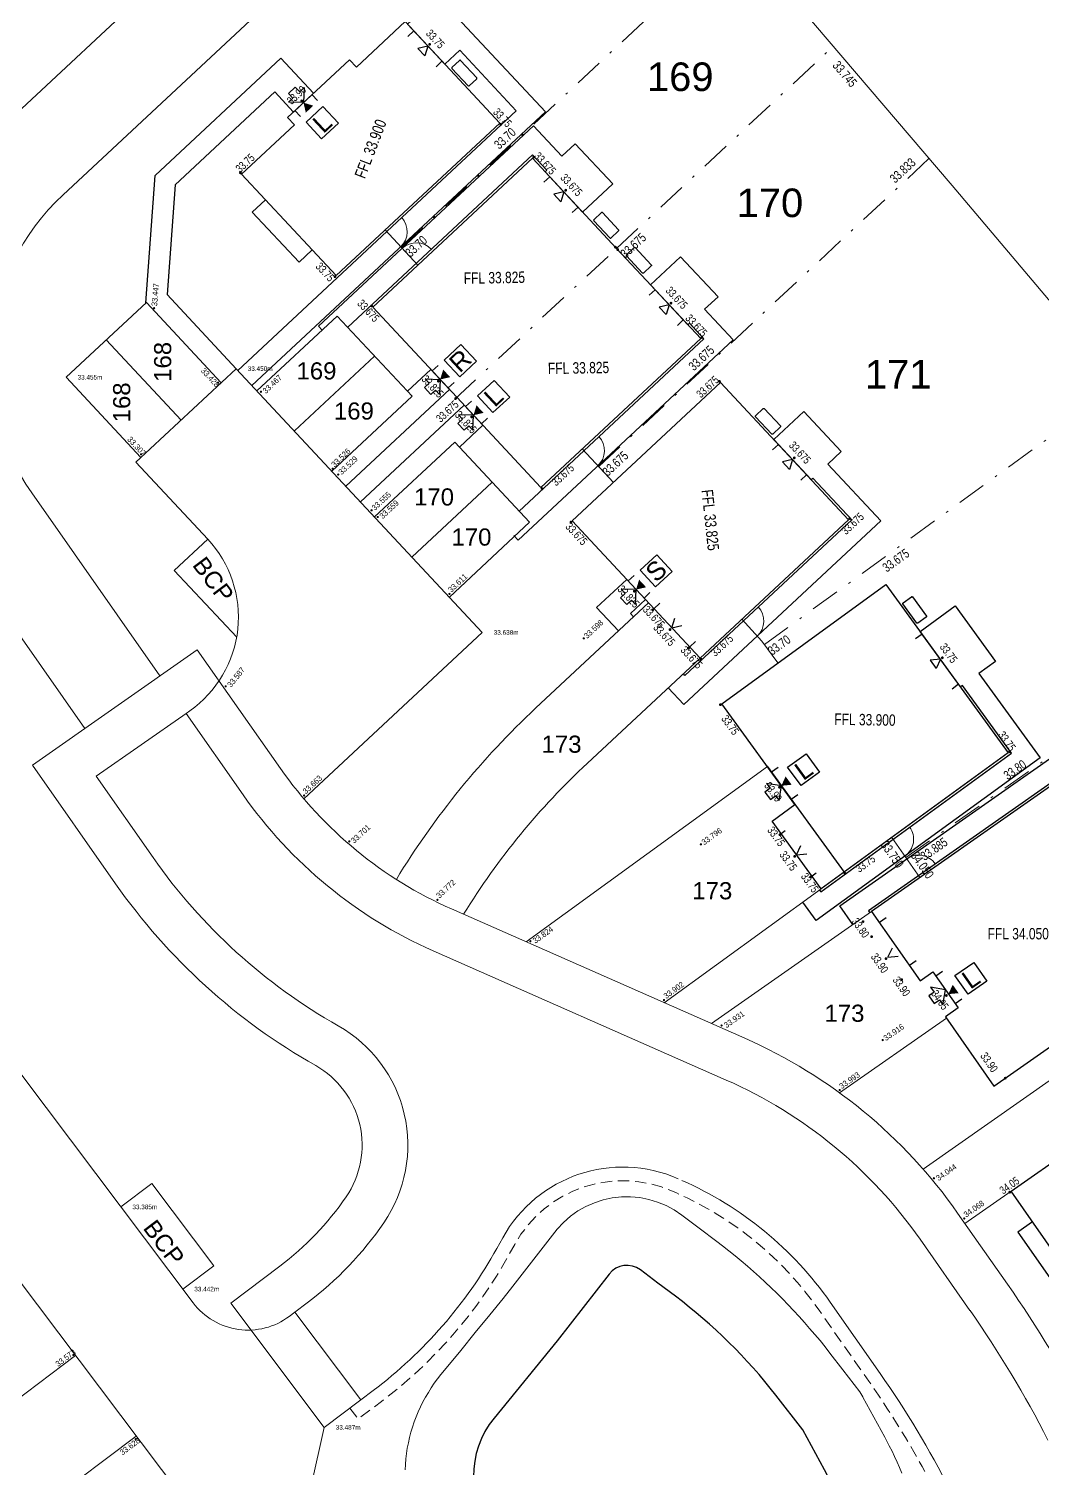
# Model space of a CAD drawing. Header units: metres. Extents: x 337936 to 338610, y 373199 to 374026.
# Drawn here: x 338285.5 to 338329.8, y 373551.7 to 373614.6 of the extents above; entities that cross this region are included whole.
import ezdxf

# ---------------------------------------------------------------- set-up
doc = ezdxf.new("R2010")
doc.units = ezdxf.units.M
doc.linetypes.add('DASHDOT', pattern=[25.4, 12.7, -6.35, 0, -6.35])
doc.linetypes.add('DASHED', pattern=[0.75, 0.5, -0.25])
for name, color, linetype in [('A-WH_HT-Access-Main', 252, 'Continuous'), ('A-WH_HT-Services-ASHP', 252, 'Continuous'), ('A-WH_HT-Wall-Party Wall Line', 252, 'Continuous'), ('A-WH_HT-Wall-Structure', 252, 'Continuous'), ('C-Zz4050-T-SpotLevels', 7, 'Continuous'), ('DGL-Paths', 252, 'Continuous'), ('EARTHWORKS', 252, 'Continuous'), ('EXTERNAL_WORKS_BACK_OF_FOOTWAY_LEVELS', 7, 'Continuous'), ('HOUSE_EXTERNAL_LEVELS', 7, 'Continuous'), ('HOUSE_SLAB_LEVEL', 7, 'Continuous'), ('PLOT_BOUNDARY_ANNOTATION', 7, 'Continuous')]:
    doc.layers.add(name, color=color, linetype=linetype)
doc.layers.add('A-WH_HT-Wall-Door Openings', color=252, linetype='Continuous', plot=False)
for name, color, linetype, lineweight in [('Basin Adoption Boundary', 252, 'Continuous', 0), ('DGL_BT Gates', 252, 'Continuous', 9), ('DGL_BT Rear Fencing', 252, 'DASHDOT', 9), ('DGL_BT-Replacement Fence', 252, 'FENCELINE2', 9), ('DGL_BT-Screen Fence', 252, 'FENCELINE2', 9), ('DGL_DRIVE', 252, 'Continuous', 9), ('DGL_Footpath', 252, 'Continuous', 9), ('DGL_Plot Parking', 252, 'Continuous', 9), ('DGL_PlotNo', 252, 'Continuous', 9), ('DGL_ROAD_KERBLINE', 252, 'Continuous', 9), ('DGL_VERGE', 252, 'DASHED', 9)]:
    doc.layers.add(name, color=color, linetype=linetype, lineweight=lineweight)
doc.layers.add('HOUSE_DOORS', color=3, linetype='Continuous', true_color=0x00ff00)
doc.styles.add('AnnotativeArial', font='arial.ttf', dxfattribs={"height": 2})
doc.styles.add('ESTROAD', font='arial.ttf', dxfattribs={"width": 0.75})
doc.styles.get("Standard").update_dxf_attribs({"font": 'arial.ttf'})
doc.styles.add('TTE', font='arial.ttf')
doc.linetypes.add('FENCELINE2', pattern='A,6.35,-2.54,[132,ltypeshp.shx,S=2.54,R=0,X=-2.54,Y=0],-2.54,25.4', length=36.83)

msp = doc.modelspace()

# ---------------------------------------------------------------- hatches: boundary and pattern name
at = {"layer": 'EXTERNAL_WORKS_BACK_OF_FOOTWAY_LEVELS'}
h = msp.add_hatch(color=256, dxfattribs=at)
edge = h.paths.add_edge_path(flags=17)
edge.add_ellipse((338290.997, 373602.427), major_axis=(0.0354, 0.0354), ratio=1, start_angle=45, end_angle=225, ccw=False)
edge.add_ellipse((338290.997, 373602.427), major_axis=(0.0354, 0.0354), ratio=1, start_angle=225, end_angle=405, ccw=False)
h = msp.add_hatch(color=256, dxfattribs=at)
edge = h.paths.add_edge_path(flags=17)
edge.add_ellipse((338293.794, 373599.172), major_axis=(0.0354, 0.0354), ratio=1, start_angle=45, end_angle=225, ccw=False)
edge.add_ellipse((338293.794, 373599.172), major_axis=(0.0354, 0.0354), ratio=1, start_angle=225, end_angle=405, ccw=False)
h = msp.add_hatch(color=256, dxfattribs=at)
edge = h.paths.add_edge_path(flags=17)
edge.add_ellipse((338295.672, 373598.771), major_axis=(0.0354, 0.0354), ratio=1, start_angle=45, end_angle=225, ccw=False)
edge.add_ellipse((338295.672, 373598.771), major_axis=(0.0354, 0.0354), ratio=1, start_angle=225, end_angle=405, ccw=False)
h = msp.add_hatch(color=256, dxfattribs=at)
edge = h.paths.add_edge_path(flags=17)
edge.add_ellipse((338290.43, 373596.035), major_axis=(0.0354, 0.0354), ratio=1, start_angle=45, end_angle=225, ccw=False)
edge.add_ellipse((338290.43, 373596.035), major_axis=(0.0354, 0.0354), ratio=1, start_angle=225, end_angle=405, ccw=False)
h = msp.add_hatch(color=256, dxfattribs=at)
edge = h.paths.add_edge_path(flags=17)
edge.add_ellipse((338298.809, 373595.407), major_axis=(0.0354, 0.0354), ratio=1, start_angle=45, end_angle=225, ccw=False)
edge.add_ellipse((338298.809, 373595.407), major_axis=(0.0354, 0.0354), ratio=1, start_angle=225, end_angle=405, ccw=False)
h = msp.add_hatch(color=256, dxfattribs=at)
edge = h.paths.add_edge_path(flags=17)
edge.add_ellipse((338299.049, 373595.149), major_axis=(0.0354, 0.0354), ratio=1, start_angle=45, end_angle=225, ccw=False)
edge.add_ellipse((338299.049, 373595.149), major_axis=(0.0354, 0.0354), ratio=1, start_angle=225, end_angle=405, ccw=False)
h = msp.add_hatch(color=256, dxfattribs=at)
edge = h.paths.add_edge_path(flags=17)
edge.add_ellipse((338300.507, 373593.586), major_axis=(0.0354, 0.0354), ratio=1, start_angle=45, end_angle=225, ccw=False)
edge.add_ellipse((338300.507, 373593.586), major_axis=(0.0354, 0.0354), ratio=1, start_angle=225, end_angle=405, ccw=False)
h = msp.add_hatch(color=256, dxfattribs=at)
edge = h.paths.add_edge_path(flags=17)
edge.add_ellipse((338300.78, 373593.294), major_axis=(0.0354, 0.0354), ratio=1, start_angle=45, end_angle=225, ccw=False)
edge.add_ellipse((338300.78, 373593.294), major_axis=(0.0354, 0.0354), ratio=1, start_angle=225, end_angle=405, ccw=False)
h = msp.add_hatch(color=256, dxfattribs=at)
edge = h.paths.add_edge_path(flags=17)
edge.add_ellipse((338303.917, 373589.929), major_axis=(0.0354, 0.0354), ratio=1, start_angle=45, end_angle=225, ccw=False)
edge.add_ellipse((338303.917, 373589.929), major_axis=(0.0354, 0.0354), ratio=1, start_angle=225, end_angle=405, ccw=False)
h = msp.add_hatch(color=256, dxfattribs=at)
edge = h.paths.add_edge_path(flags=17)
edge.add_ellipse((338309.79, 373587.984), major_axis=(0.0354, 0.0354), ratio=1, start_angle=45, end_angle=225, ccw=False)
edge.add_ellipse((338309.79, 373587.984), major_axis=(0.0354, 0.0354), ratio=1, start_angle=225, end_angle=405, ccw=False)
h = msp.add_hatch(color=256, dxfattribs=at)
edge = h.paths.add_edge_path(flags=17)
edge.add_ellipse((338294.131, 373585.888), major_axis=(0.0354, 0.0354), ratio=1, start_angle=45, end_angle=225, ccw=False)
edge.add_ellipse((338294.131, 373585.888), major_axis=(0.0354, 0.0354), ratio=1, start_angle=225, end_angle=405, ccw=False)
h = msp.add_hatch(color=256, dxfattribs=at)
edge = h.paths.add_edge_path(flags=17)
edge.add_ellipse((338297.558, 373581.112), major_axis=(0.0354, 0.0354), ratio=1, start_angle=45, end_angle=225, ccw=False)
edge.add_ellipse((338297.558, 373581.112), major_axis=(0.0354, 0.0354), ratio=1, start_angle=225, end_angle=405, ccw=False)
h = msp.add_hatch(color=256, dxfattribs=at)
edge = h.paths.add_edge_path(flags=17)
edge.add_ellipse((338299.533, 373579.104), major_axis=(0.0354, 0.0354), ratio=1, start_angle=45, end_angle=225, ccw=False)
edge.add_ellipse((338299.533, 373579.104), major_axis=(0.0354, 0.0354), ratio=1, start_angle=225, end_angle=405, ccw=False)
h = msp.add_hatch(color=256, dxfattribs=at)
edge = h.paths.add_edge_path(flags=17)
edge.add_ellipse((338314.912, 373578.975), major_axis=(0.0354, 0.0354), ratio=1, start_angle=45, end_angle=225, ccw=False)
edge.add_ellipse((338314.912, 373578.975), major_axis=(0.0354, 0.0354), ratio=1, start_angle=225, end_angle=405, ccw=False)
h = msp.add_hatch(color=256, dxfattribs=at)
edge = h.paths.add_edge_path(flags=17)
edge.add_ellipse((338303.39, 373576.546), major_axis=(0.0354, 0.0354), ratio=1, start_angle=45, end_angle=225, ccw=False)
edge.add_ellipse((338303.39, 373576.546), major_axis=(0.0354, 0.0354), ratio=1, start_angle=225, end_angle=405, ccw=False)
h = msp.add_hatch(color=256, dxfattribs=at)
edge = h.paths.add_edge_path(flags=17)
edge.add_ellipse((338307.455, 373574.738), major_axis=(0.0354, 0.0354), ratio=1, start_angle=45, end_angle=225, ccw=False)
edge.add_ellipse((338307.455, 373574.738), major_axis=(0.0354, 0.0354), ratio=1, start_angle=225, end_angle=405, ccw=False)
h = msp.add_hatch(color=256, dxfattribs=at)
edge = h.paths.add_edge_path(flags=17)
edge.add_ellipse((338313.298, 373572.162), major_axis=(0.0354, 0.0354), ratio=1, start_angle=45, end_angle=225, ccw=False)
edge.add_ellipse((338313.298, 373572.162), major_axis=(0.0354, 0.0354), ratio=1, start_angle=225, end_angle=405, ccw=False)
h = msp.add_hatch(color=256, dxfattribs=at)
edge = h.paths.add_edge_path(flags=17)
edge.add_ellipse((338315.818, 373571.05), major_axis=(0.0354, 0.0354), ratio=1, start_angle=45, end_angle=225, ccw=False)
edge.add_ellipse((338315.818, 373571.05), major_axis=(0.0354, 0.0354), ratio=1, start_angle=225, end_angle=405, ccw=False)
h = msp.add_hatch(color=256, dxfattribs=at)
edge = h.paths.add_edge_path(flags=17)
edge.add_ellipse((338322.865, 373570.413), major_axis=(0.0354, 0.0354), ratio=1, start_angle=45, end_angle=225, ccw=False)
edge.add_ellipse((338322.865, 373570.413), major_axis=(0.0354, 0.0354), ratio=1, start_angle=225, end_angle=405, ccw=False)
h = msp.add_hatch(color=256, dxfattribs=at)
edge = h.paths.add_edge_path(flags=17)
edge.add_ellipse((338320.985, 373568.226), major_axis=(0.0354, 0.0354), ratio=1, start_angle=45, end_angle=225, ccw=False)
edge.add_ellipse((338320.985, 373568.226), major_axis=(0.0354, 0.0354), ratio=1, start_angle=225, end_angle=405, ccw=False)
h = msp.add_hatch(color=256, dxfattribs=at)
edge = h.paths.add_edge_path(flags=17)
edge.add_ellipse((338325.106, 373564.369), major_axis=(0.0354, 0.0354), ratio=1, start_angle=45, end_angle=225, ccw=False)
edge.add_ellipse((338325.106, 373564.369), major_axis=(0.0354, 0.0354), ratio=1, start_angle=225, end_angle=405, ccw=False)
h = msp.add_hatch(color=256, dxfattribs=at)
edge = h.paths.add_edge_path(flags=17)
edge.add_ellipse((338326.43, 373562.61), major_axis=(0.0354, 0.0354), ratio=1, start_angle=45, end_angle=225, ccw=False)
edge.add_ellipse((338326.43, 373562.61), major_axis=(0.0354, 0.0354), ratio=1, start_angle=225, end_angle=405, ccw=False)
h = msp.add_hatch(color=256, dxfattribs=at)
edge = h.paths.add_edge_path(flags=17)
edge.add_ellipse((338287.466, 373556.639), major_axis=(0.0354, 0.0354), ratio=1, start_angle=45, end_angle=225, ccw=False)
edge.add_ellipse((338287.466, 373556.639), major_axis=(0.0354, 0.0354), ratio=1, start_angle=225, end_angle=405, ccw=False)
h = msp.add_hatch(color=256, dxfattribs=at)
edge = h.paths.add_edge_path(flags=17)
edge.add_ellipse((338290.193, 373552.954), major_axis=(0.0354, 0.0354), ratio=1, start_angle=45, end_angle=225, ccw=False)
edge.add_ellipse((338290.193, 373552.954), major_axis=(0.0354, 0.0354), ratio=1, start_angle=225, end_angle=405, ccw=False)
at = {"layer": 'HOUSE_DOORS'}
for points in [[(338297.533, 373611.417), (338297.963, 373611.285), (338297.634, 373610.978)], [(338303.511, 373599.31), (338303.642, 373599.74), (338303.949, 373599.411)], [(338304.968, 373597.746), (338305.1, 373598.177), (338305.407, 373597.848)], [(338312.08, 373590.12), (338312.212, 373590.55), (338312.518, 373590.221)], [(338318.435, 373581.536), (338318.618, 373581.947), (338318.883, 373581.583)], [(338325.738, 373572.425), (338325.928, 373572.833), (338326.186, 373572.464)]]:
    msp.add_hatch(color=256, dxfattribs=at).paths.add_polyline_path(points, flags=17)
at = {"layer": 'HOUSE_EXTERNAL_LEVELS'}
h = msp.add_hatch(color=256, dxfattribs=at)
edge = h.paths.add_edge_path(flags=17)
edge.add_ellipse((338303.051, 373613.968), major_axis=(0.0448, 0.0448), ratio=1, start_angle=88, end_angle=268, ccw=False)
edge.add_ellipse((338303.051, 373613.968), major_axis=(0.0448, 0.0448), ratio=1, start_angle=268, end_angle=448, ccw=False)
h = msp.add_hatch(color=256, dxfattribs=at)
edge = h.paths.add_edge_path(flags=17)
edge.add_ellipse((338297.459, 373611.496), major_axis=(-0.0448, 0.0448), ratio=1, start_angle=88, end_angle=268, ccw=False)
edge.add_ellipse((338297.459, 373611.496), major_axis=(-0.0448, 0.0448), ratio=1, start_angle=-92, end_angle=88, ccw=False)
h = msp.add_hatch(color=256, dxfattribs=at)
edge = h.paths.add_edge_path(flags=17)
edge.add_ellipse((338306.164, 373610.47), major_axis=(-0.0448, 0.0448), ratio=1, start_angle=-92, end_angle=88, ccw=False)
edge.add_ellipse((338306.164, 373610.47), major_axis=(-0.0448, 0.0448), ratio=1, start_angle=88, end_angle=268, ccw=False)
h = msp.add_hatch(color=256, dxfattribs=at)
edge = h.paths.add_edge_path(flags=17)
edge.add_ellipse((338307.6, 373609.038), major_axis=(-0.0448, 0.0448), ratio=1, start_angle=-92, end_angle=88, ccw=False)
edge.add_ellipse((338307.6, 373609.038), major_axis=(-0.0448, 0.0448), ratio=1, start_angle=88, end_angle=268, ccw=False)
h = msp.add_hatch(color=256, dxfattribs=at)
edge = h.paths.add_edge_path(flags=17)
edge.add_ellipse((338294.776, 373608.345), major_axis=(0.0448, 0.0448), ratio=1, start_angle=88, end_angle=268, ccw=False)
edge.add_ellipse((338294.776, 373608.345), major_axis=(0.0448, 0.0448), ratio=1, start_angle=268, end_angle=448, ccw=False)
h = msp.add_hatch(color=256, dxfattribs=at)
edge = h.paths.add_edge_path(flags=17)
edge.add_ellipse((338309.003, 373607.585), major_axis=(0.0448, 0.0448), ratio=1, start_angle=88, end_angle=268, ccw=False)
edge.add_ellipse((338309.003, 373607.585), major_axis=(0.0448, 0.0448), ratio=1, start_angle=268, end_angle=448, ccw=False)
h = msp.add_hatch(color=256, dxfattribs=at)
edge = h.paths.add_edge_path(flags=17)
edge.add_ellipse((338311.175, 373605.096), major_axis=(0.0448, 0.0448), ratio=1, start_angle=268, end_angle=448, ccw=False)
edge.add_ellipse((338311.175, 373605.096), major_axis=(0.0448, 0.0448), ratio=1, start_angle=88, end_angle=268, ccw=False)
h = msp.add_hatch(color=256, dxfattribs=at)
edge = h.paths.add_edge_path(flags=17)
edge.add_ellipse((338311.276, 373604.989), major_axis=(0.0448, 0.0448), ratio=1, start_angle=268, end_angle=448, ccw=False)
edge.add_ellipse((338311.276, 373604.989), major_axis=(0.0448, 0.0448), ratio=1, start_angle=88, end_angle=268, ccw=False)
h = msp.add_hatch(color=256, dxfattribs=at)
edge = h.paths.add_edge_path(flags=17)
edge.add_ellipse((338298.909, 373603.805), major_axis=(-0.0448, 0.0448), ratio=1, start_angle=88, end_angle=268, ccw=False)
edge.add_ellipse((338298.909, 373603.805), major_axis=(-0.0448, 0.0448), ratio=1, start_angle=-92, end_angle=88, ccw=False)
h = msp.add_hatch(color=256, dxfattribs=at)
edge = h.paths.add_edge_path(flags=17)
edge.add_ellipse((338313.606, 373602.648), major_axis=(0.0448, 0.0448), ratio=1, start_angle=88, end_angle=268, ccw=False)
edge.add_ellipse((338313.606, 373602.648), major_axis=(0.0448, 0.0448), ratio=1, start_angle=268, end_angle=448, ccw=False)
h = msp.add_hatch(color=256, dxfattribs=at)
edge = h.paths.add_edge_path(flags=17)
edge.add_ellipse((338300.51, 373602.527), major_axis=(-0.0448, 0.0448), ratio=1, start_angle=88, end_angle=268, ccw=False)
edge.add_ellipse((338300.51, 373602.527), major_axis=(-0.0448, 0.0448), ratio=1, start_angle=-92, end_angle=88, ccw=False)
h = msp.add_hatch(color=256, dxfattribs=at)
edge = h.paths.add_edge_path(flags=17)
edge.add_ellipse((338314.959, 373601.147), major_axis=(-0.0448, 0.0448), ratio=1, start_angle=88, end_angle=268, ccw=False)
edge.add_ellipse((338314.959, 373601.147), major_axis=(-0.0448, 0.0448), ratio=1, start_angle=-92, end_angle=88, ccw=False)
h = msp.add_hatch(color=256, dxfattribs=at)
edge = h.paths.add_edge_path(flags=17)
edge.add_ellipse((338303.431, 373599.236), major_axis=(0.0448, 0.0448), ratio=1, start_angle=268, end_angle=448, ccw=False)
edge.add_ellipse((338303.431, 373599.236), major_axis=(0.0448, 0.0448), ratio=1, start_angle=88, end_angle=268, ccw=False)
h = msp.add_hatch(color=256, dxfattribs=at)
edge = h.paths.add_edge_path(flags=17)
edge.add_ellipse((338315.726, 373599.228), major_axis=(0.0448, 0.0448), ratio=1, start_angle=268, end_angle=448, ccw=False)
edge.add_ellipse((338315.726, 373599.228), major_axis=(0.0448, 0.0448), ratio=1, start_angle=88, end_angle=268, ccw=False)
h = msp.add_hatch(color=256, dxfattribs=at)
edge = h.paths.add_edge_path(flags=17)
edge.add_ellipse((338304.186, 373598.478), major_axis=(-0.0448, 0.0448), ratio=1, start_angle=-92, end_angle=88, ccw=False)
edge.add_ellipse((338304.186, 373598.478), major_axis=(-0.0448, 0.0448), ratio=1, start_angle=88, end_angle=268, ccw=False)
h = msp.add_hatch(color=256, dxfattribs=at)
edge = h.paths.add_edge_path(flags=17)
edge.add_ellipse((338304.186, 373598.478), major_axis=(0.0448, 0.0448), ratio=1, start_angle=268, end_angle=448, ccw=False)
edge.add_ellipse((338304.186, 373598.478), major_axis=(0.0448, 0.0448), ratio=1, start_angle=88, end_angle=268, ccw=False)
h = msp.add_hatch(color=256, dxfattribs=at)
edge = h.paths.add_edge_path(flags=17)
edge.add_ellipse((338304.889, 373597.672), major_axis=(0.0448, 0.0448), ratio=1, start_angle=268, end_angle=448, ccw=False)
edge.add_ellipse((338304.889, 373597.672), major_axis=(0.0448, 0.0448), ratio=1, start_angle=88, end_angle=268, ccw=False)
h = msp.add_hatch(color=256, dxfattribs=at)
edge = h.paths.add_edge_path(flags=17)
edge.add_ellipse((338318.997, 373595.879), major_axis=(0.0448, 0.0448), ratio=1, start_angle=88, end_angle=268, ccw=False)
edge.add_ellipse((338318.997, 373595.879), major_axis=(0.0448, 0.0448), ratio=1, start_angle=268, end_angle=448, ccw=False)
h = msp.add_hatch(color=256, dxfattribs=at)
edge = h.paths.add_edge_path(flags=17)
edge.add_ellipse((338318.997, 373595.879), major_axis=(0.0448, 0.0448), ratio=1, start_angle=88, end_angle=268, ccw=False)
edge.add_ellipse((338318.997, 373595.879), major_axis=(0.0448, 0.0448), ratio=1, start_angle=268, end_angle=448, ccw=False)
h = msp.add_hatch(color=256, dxfattribs=at)
edge = h.paths.add_edge_path(flags=17)
edge.add_ellipse((338318.997, 373595.879), major_axis=(0.0448, 0.0448), ratio=1, start_angle=88, end_angle=268, ccw=False)
edge.add_ellipse((338318.997, 373595.879), major_axis=(0.0448, 0.0448), ratio=1, start_angle=268, end_angle=448, ccw=False)
h = msp.add_hatch(color=256, dxfattribs=at)
edge = h.paths.add_edge_path(flags=17)
edge.add_ellipse((338307.969, 373594.529), major_axis=(0.0448, 0.0448), ratio=1, start_angle=88, end_angle=268, ccw=False)
edge.add_ellipse((338307.969, 373594.529), major_axis=(0.0448, 0.0448), ratio=1, start_angle=268, end_angle=448, ccw=False)
h = msp.add_hatch(color=256, dxfattribs=at)
edge = h.paths.add_edge_path(flags=17)
edge.add_ellipse((338321.424, 373593.226), major_axis=(0.0448, 0.0448), ratio=1, start_angle=88, end_angle=268, ccw=False)
edge.add_ellipse((338321.424, 373593.226), major_axis=(0.0448, 0.0448), ratio=1, start_angle=268, end_angle=448, ccw=False)
h = msp.add_hatch(color=256, dxfattribs=at)
edge = h.paths.add_edge_path(flags=17)
edge.add_ellipse((338309.229, 373593.07), major_axis=(-0.0448, 0.0448), ratio=1, start_angle=-92, end_angle=88, ccw=False)
edge.add_ellipse((338309.229, 373593.07), major_axis=(-0.0448, 0.0448), ratio=1, start_angle=88, end_angle=268, ccw=False)
h = msp.add_hatch(color=256, dxfattribs=at)
edge = h.paths.add_edge_path(flags=17)
edge.add_ellipse((338312.001, 373590.046), major_axis=(0.0448, 0.0448), ratio=1, start_angle=268, end_angle=448, ccw=False)
edge.add_ellipse((338312.001, 373590.046), major_axis=(0.0448, 0.0448), ratio=1, start_angle=88, end_angle=268, ccw=False)
h = msp.add_hatch(color=256, dxfattribs=at)
edge = h.paths.add_edge_path(flags=17)
edge.add_ellipse((338312.808, 373589.232), major_axis=(-0.0448, 0.0448), ratio=1, start_angle=-92, end_angle=88, ccw=False)
edge.add_ellipse((338312.808, 373589.232), major_axis=(-0.0448, 0.0448), ratio=1, start_angle=88, end_angle=268, ccw=False)
h = msp.add_hatch(color=256, dxfattribs=at)
edge = h.paths.add_edge_path(flags=17)
edge.add_ellipse((338313.563, 373588.371), major_axis=(0.0448, 0.0448), ratio=1, start_angle=268, end_angle=448, ccw=False)
edge.add_ellipse((338313.563, 373588.371), major_axis=(0.0448, 0.0448), ratio=1, start_angle=88, end_angle=268, ccw=False)
h = msp.add_hatch(color=256, dxfattribs=at)
edge = h.paths.add_edge_path(flags=17)
edge.add_ellipse((338314.37, 373587.557), major_axis=(-0.0448, 0.0448), ratio=1, start_angle=-92, end_angle=88, ccw=False)
edge.add_ellipse((338314.37, 373587.557), major_axis=(-0.0448, 0.0448), ratio=1, start_angle=88, end_angle=268, ccw=False)
h = msp.add_hatch(color=256, dxfattribs=at)
edge = h.paths.add_edge_path(flags=17)
edge.add_ellipse((338314.927, 373587.067), major_axis=(0.0448, 0.0448), ratio=1, start_angle=88, end_angle=268, ccw=False)
edge.add_ellipse((338314.927, 373587.067), major_axis=(0.0448, 0.0448), ratio=1, start_angle=268, end_angle=448, ccw=False)
h = msp.add_hatch(color=256, dxfattribs=at)
edge = h.paths.add_edge_path(flags=17)
edge.add_ellipse((338325.474, 373587.136), major_axis=(0.0448, 0.0448), ratio=1, start_angle=81, end_angle=261, ccw=False)
edge.add_ellipse((338325.474, 373587.136), major_axis=(0.0448, 0.0448), ratio=1, start_angle=261, end_angle=441, ccw=False)
h = msp.add_hatch(color=256, dxfattribs=at)
edge = h.paths.add_edge_path(flags=17)
edge.add_ellipse((338315.767, 373585.083), major_axis=(-0.0448, 0.0448), ratio=1, start_angle=-99, end_angle=81, ccw=False)
edge.add_ellipse((338315.767, 373585.083), major_axis=(-0.0448, 0.0448), ratio=1, start_angle=81, end_angle=261, ccw=False)
h = msp.add_hatch(color=256, dxfattribs=at)
edge = h.paths.add_edge_path(flags=17)
edge.add_ellipse((338328.418, 373583.024), major_axis=(-0.0448, 0.0448), ratio=1, start_angle=81, end_angle=261, ccw=False)
edge.add_ellipse((338328.418, 373583.024), major_axis=(-0.0448, 0.0448), ratio=1, start_angle=-99, end_angle=81, ccw=False)
h = msp.add_hatch(color=256, dxfattribs=at)
edge = h.paths.add_edge_path(flags=17)
edge.add_ellipse((338318.348, 373581.472), major_axis=(0.0448, 0.0448), ratio=1, start_angle=261, end_angle=441, ccw=False)
edge.add_ellipse((338318.348, 373581.472), major_axis=(0.0448, 0.0448), ratio=1, start_angle=81, end_angle=261, ccw=False)
h = msp.add_hatch(color=256, dxfattribs=at)
edge = h.paths.add_edge_path(flags=17)
edge.add_ellipse((338318.369, 373579.396), major_axis=(-0.0448, 0.0448), ratio=1, start_angle=-99, end_angle=81, ccw=False)
edge.add_ellipse((338318.369, 373579.396), major_axis=(-0.0448, 0.0448), ratio=1, start_angle=81, end_angle=261, ccw=False)
h = msp.add_hatch(color=256, dxfattribs=at)
edge = h.paths.add_edge_path(flags=17)
edge.add_ellipse((338319.014, 373578.449), major_axis=(0.0448, 0.0448), ratio=1, start_angle=261, end_angle=441, ccw=False)
edge.add_ellipse((338319.014, 373578.449), major_axis=(0.0448, 0.0448), ratio=1, start_angle=81, end_angle=261, ccw=False)
h = msp.add_hatch(color=256, dxfattribs=at)
edge = h.paths.add_edge_path(flags=17)
edge.add_ellipse((338319.715, 373577.544), major_axis=(-0.0448, 0.0448), ratio=1, start_angle=-99, end_angle=81, ccw=False)
edge.add_ellipse((338319.715, 373577.544), major_axis=(-0.0448, 0.0448), ratio=1, start_angle=81, end_angle=261, ccw=False)
h = msp.add_hatch(color=256, dxfattribs=at)
edge = h.paths.add_edge_path(flags=17)
edge.add_ellipse((338321.22, 373577.703), major_axis=(0.0448, 0.0448), ratio=1, start_angle=81, end_angle=261, ccw=False)
edge.add_ellipse((338321.22, 373577.703), major_axis=(0.0448, 0.0448), ratio=1, start_angle=261, end_angle=441, ccw=False)
h = msp.add_hatch(color=256, dxfattribs=at)
edge = h.paths.add_edge_path(flags=17)
edge.add_ellipse((338322.007, 373575.595), major_axis=(0.0448, 0.0448), ratio=1, start_angle=170, end_angle=350, ccw=False)
edge.add_ellipse((338322.007, 373575.595), major_axis=(0.0448, 0.0448), ratio=1, start_angle=-10, end_angle=170, ccw=False)
h = msp.add_hatch(color=256, dxfattribs=at)
edge = h.paths.add_edge_path(flags=17)
edge.add_ellipse((338322.38, 373574.935), major_axis=(0.0448, 0.0448), ratio=1, start_angle=170, end_angle=350, ccw=False)
edge.add_ellipse((338322.38, 373574.935), major_axis=(0.0448, 0.0448), ratio=1, start_angle=-10, end_angle=170, ccw=False)
h = msp.add_hatch(color=256, dxfattribs=at)
edge = h.paths.add_edge_path(flags=17)
edge.add_ellipse((338323.008, 373573.977), major_axis=(-0.0448, 0.0448), ratio=1, start_angle=170, end_angle=350, ccw=False)
edge.add_ellipse((338323.008, 373573.977), major_axis=(-0.0448, 0.0448), ratio=1, start_angle=-10, end_angle=170, ccw=False)
h = msp.add_hatch(color=256, dxfattribs=at)
edge = h.paths.add_edge_path(flags=17)
edge.add_ellipse((338323.694, 373573.059), major_axis=(0.0448, 0.0448), ratio=1, start_angle=170, end_angle=350, ccw=False)
edge.add_ellipse((338323.694, 373573.059), major_axis=(0.0448, 0.0448), ratio=1, start_angle=-10, end_angle=170, ccw=False)
h = msp.add_hatch(color=256, dxfattribs=at)
edge = h.paths.add_edge_path(flags=17)
edge.add_ellipse((338325.649, 373572.363), major_axis=(-0.0448, 0.0448), ratio=1, start_angle=170, end_angle=350, ccw=False)
edge.add_ellipse((338325.649, 373572.363), major_axis=(-0.0448, 0.0448), ratio=1, start_angle=-10, end_angle=170, ccw=False)
h = msp.add_hatch(color=256, dxfattribs=at)
edge = h.paths.add_edge_path(flags=17)
edge.add_ellipse((338328.224, 373568.747), major_axis=(0.0448, 0.0448), ratio=1, start_angle=170, end_angle=350, ccw=False)
edge.add_ellipse((338328.224, 373568.747), major_axis=(0.0448, 0.0448), ratio=1, start_angle=-10, end_angle=170, ccw=False)
h = msp.add_hatch(color=256, dxfattribs=at)
edge = h.paths.add_edge_path(flags=17)
edge.add_ellipse((338328.421, 373563.757), major_axis=(-0.0448, 0.0448), ratio=1, start_angle=170, end_angle=350, ccw=False)
edge.add_ellipse((338328.421, 373563.757), major_axis=(-0.0448, 0.0448), ratio=1, start_angle=-10, end_angle=170, ccw=False)

# ---------------------------------------------------------------- linework, layer by layer
at = {"layer": 'A-WH_HT-Access-Main'}
for points in [[(338297.533, 373611.417), (338296.876, 373611.44), (338297.066, 373611.617), (338296.875, 373611.822), (338297.175, 373612.101), (338297.366, 373611.896), (338297.556, 373612.074), (338297.533, 373611.417)], [(338303.511, 373599.31), (338303.488, 373598.652), (338303.31, 373598.843), (338303.105, 373598.652), (338302.826, 373598.951), (338303.031, 373599.142), (338302.853, 373599.333), (338303.511, 373599.31)], [(338304.968, 373597.746), (338304.311, 373597.769), (338304.489, 373597.579), (338304.284, 373597.388), (338304.563, 373597.089), (338304.768, 373597.279), (338304.946, 373597.089), (338304.968, 373597.746)], [(338312.08, 373590.12), (338311.423, 373590.143), (338311.6, 373589.953), (338311.396, 373589.762), (338311.675, 373589.462), (338311.879, 373589.653), (338312.057, 373589.463), (338312.08, 373590.12)], [(338318.435, 373581.536), (338317.786, 373581.638), (338317.939, 373581.428), (338317.712, 373581.263), (338317.953, 373580.932), (338318.179, 373581.097), (338318.332, 373580.886), (338318.435, 373581.536)], [(338325.609, 373572.609), (338324.961, 373572.723), (338325.11, 373572.51), (338324.881, 373572.349), (338325.116, 373572.014), (338325.345, 373572.174), (338325.495, 373571.961), (338325.609, 373572.609)]]:
    msp.add_lwpolyline(points, dxfattribs=at)
at = {"layer": 'A-WH_HT-Services-ASHP', "elevation": 0}
msp.add_lwpolyline([(338304.025, 373612.955, 0.414214), (338304.023, 373612.912), (338304.729, 373612.155, 0.414214), (338304.772, 373612.154), (338305.107, 373612.466, 0.414214), (338305.108, 373612.509), (338304.402, 373613.266, 0.414214), (338304.36, 373613.267)], format="xyb", close=True, dxfattribs=at)
at = {"layer": 'A-WH_HT-Services-ASHP'}
for points in [[(338310.233, 373606.298, 0.414214), (338310.231, 373606.255), (338310.937, 373605.498, 0.414214), (338310.98, 373605.497), (338311.315, 373605.809, 0.414214), (338311.316, 373605.852), (338310.61, 373606.608, 0.414214), (338310.568, 373606.61)], [(338312.408, 373603.965, -0.414214), (338312.366, 373603.966), (338311.66, 373604.723, -0.414214), (338311.662, 373604.765), (338311.997, 373605.078, -0.414214), (338312.039, 373605.076), (338312.745, 373604.319, -0.414214), (338312.743, 373604.277)], [(338318.055, 373596.921, -0.414214), (338318.013, 373596.922), (338317.307, 373597.679, -0.414214), (338317.308, 373597.722), (338317.643, 373598.034, -0.414214), (338317.686, 373598.033), (338318.392, 373597.276, -0.414214), (338318.39, 373597.233)], [(338324.401, 373588.649, -0.414214), (338324.359, 373588.656), (338323.751, 373589.493, -0.414214), (338323.757, 373589.535), (338324.128, 373589.804, -0.414214), (338324.17, 373589.798), (338324.778, 373588.96, -0.414214), (338324.771, 373588.919)]]:
    msp.add_lwpolyline(points, format="xyb", close=True, dxfattribs=at)
at = {"layer": 'A-WH_HT-Wall-Door Openings', "linetype": 'ByBlock'}
for p, q in [((338302.354, 373614.556), (338302.097, 373614.315)), ((338303.589, 373613.232), (338303.331, 373612.991)), ((338298.147, 373611.508), (338297.907, 373611.765)), ((338297.4, 373610.81), (338297.159, 373611.068)), ((338308.307, 373608.173), (338308.049, 373607.932)), ((338309.541, 373606.849), (338309.283, 373606.608)), ((338312.91, 373603.236), (338312.652, 373602.996)), ((338314.144, 373601.912), (338313.887, 373601.672)), ((338303.42, 373599.924), (338303.162, 373599.684)), ((338304.117, 373599.176), (338303.859, 373598.936)), ((338304.878, 373598.361), (338304.62, 373598.12)), ((338305.575, 373597.613), (338305.317, 373597.372)), ((338318.301, 373596.467), (338318.043, 373596.226)), ((338319.535, 373595.143), (338319.278, 373594.902)), ((338311.989, 373590.734), (338311.731, 373590.494)), ((338312.686, 373589.987), (338312.429, 373589.746)), ((338313.12, 373589.522), (338312.862, 373589.282)), ((338314.681, 373587.847), (338314.424, 373587.607)), ((338324.59, 373588.168), (338324.304, 373587.961)), ((338326.182, 373585.976), (338325.897, 373585.769)), ((338318.288, 373582.338), (338318.003, 373582.131)), ((338319.153, 373581.147), (338318.868, 373580.94)), ((338318.603, 373579.566), (338318.429, 373579.439)), ((338319.949, 373577.713), (338319.775, 373577.587)), ((338323.013, 373575.754), (338322.724, 373575.552)), ((338324.326, 373573.878), (338324.038, 373573.676)), ((338325.475, 373573.414), (338325.186, 373573.212)), ((338326.32, 373572.208), (338326.031, 373572.005))]:
    msp.add_line(p, q, dxfattribs=at)
at = {"layer": 'A-WH_HT-Wall-Party Wall Line', "linetype": 'DASHDOT', "lineweight": 15, "ltscale": 0.1}
msp.add_lwpolyline([(338304.13, 373598.426), (338311.335, 373605.145)], dxfattribs=at)
at = {"layer": 'A-WH_HT-Wall-Structure', "linetype": 'ByBlock'}
msp.add_line((338306.114, 373610.524), (338298.963, 373603.855), dxfattribs=at)
at = {"layer": 'A-WH_HT-Wall-Structure', "lineweight": -3}
for p, q in [((338295.871, 373607.171), (338295.295, 373606.634)), ((338295.295, 373606.634), (338297.342, 373604.438)), ((338297.342, 373604.438), (338297.918, 373604.975))]:
    msp.add_line(p, q, dxfattribs=at)
for points in [[(338306.114, 373610.524), (338301.978, 373614.96), (338299.845, 373612.971), (338299.545, 373613.293), (338296.837, 373610.768), (338297.137, 373610.446), (338294.826, 373608.291), (338298.963, 373603.855)], [(338311.225, 373605.042), (338307.546, 373608.988), (338300.56, 373602.474), (338304.24, 373598.528)], [(338311.225, 373605.042), (338314.905, 373601.097), (338307.919, 373594.582), (338304.24, 373598.528)], [(338329.417, 373562.463), (338328.772, 373562.012), (338330.379, 373559.716), (338331.024, 373560.168)]]:
    msp.add_lwpolyline(points, dxfattribs=at)
for points in [[(338309.283, 373593.12), (338314.877, 373587.121), (338321.37, 373593.175), (338315.776, 373599.174)], [(338325.607, 373571.434), (338327.731, 373568.401), (338335.556, 373573.88), (338330.206, 373581.521), (338322.381, 373576.042), (338324.504, 373573.009), (338325.057, 373573.396), (338326.16, 373571.821)], [(338339.969, 373564.44), (338331.96, 373558.831), (338328.481, 373563.799), (338336.491, 373569.408)]]:
    msp.add_lwpolyline(points, close=True, dxfattribs=at)
at = {"layer": 'A-WH_HT-Wall-Structure'}
msp.add_lwpolyline([(338320.175, 373577.035), (338318.028, 373579.991), (338319.029, 373580.719), (338315.826, 373585.127), (338323.008, 373590.345), (338328.359, 373582.981)], close=True, dxfattribs=at)
msp.add_lwpolyline([(338317.81, 373582.396), (338321.177, 373577.763)], dxfattribs=at)
at = {"layer": 'Basin Adoption Boundary', "flags": 128}
for points in [[(338314.842, 373562.181), (338314.842, 373562.181), (338314.08, 373562.755), (338313.747, 373562.981), (338313.392, 373563.173), (338313.02, 373563.327), (338312.634, 373563.443), (338312.239, 373563.52), (338311.838, 373563.557), (338311.435, 373563.553), (338311.034, 373563.508), (338310.641, 373563.423), (338310.257, 373563.299), (338309.888, 373563.136), (338309.538, 373562.938), (338309.209, 373562.705), (338308.906, 373562.44), (338308.63, 373562.146), (338308.525, 373562.016), (338307.912, 373561.226), (338307.299, 373560.436), (338306.686, 373559.646), (338306.264, 373559.102), (338305.679, 373558.389), (338305.046, 373557.615), (338304.413, 373556.841), (338303.779, 373556.067), (338303.544, 373555.779), (338303.397, 373555.592), (338303.255, 373555.4), (338303.121, 373555.203), (338302.993, 373555.002), (338302.872, 373554.797), (338302.758, 373554.587), (338302.652, 373554.374), (338302.553, 373554.157), (338302.461, 373553.937), (338302.377, 373553.714), (338302.301, 373553.488), (338302.232, 373553.259), (338302.172, 373553.029), (338302.119, 373552.796), (338302.074, 373552.562), (338302.037, 373552.326), (338302.009, 373552.09), (338301.989, 373551.852), (338301.976, 373551.614)], [(338323.704, 373551.468), (338323.603, 373551.712), (338323.497, 373551.954), (338323.387, 373552.194), (338323.273, 373552.433), (338323.155, 373552.669), (338323.033, 373552.903), (338322.957, 373553.044), (338322.478, 373553.922), (338322, 373554.8), (338322, 373554.801), (338321.864, 373555.025), (338321.122, 373555.995), (338320.56, 373556.719), (338320.343, 373556.994), (338320.123, 373557.267), (338319.899, 373557.536), (338319.671, 373557.803), (338319.44, 373558.066), (338319.205, 373558.327), (338318.968, 373558.584), (338318.726, 373558.838), (338318.481, 373559.089), (338318.233, 373559.336), (338317.982, 373559.581), (338317.728, 373559.821), (338317.47, 373560.059), (338317.209, 373560.293), (338316.945, 373560.524), (338316.678, 373560.751), (338316.408, 373560.974), (338316.136, 373561.194), (338315.86, 373561.41), (338315.604, 373561.606), (338314.842, 373562.181)]]:
    msp.add_lwpolyline(points, dxfattribs=at)
at = {"layer": 'DGL-Paths'}
for points in [[(338294.662, 373599.708), (338306.84, 373611.065), (338304.371, 373613.712), (338303.713, 373613.098), (338302.076, 373614.854), (338303.393, 373616.081), (338308.112, 373611.02), (338295.276, 373599.05)], [(338290.642, 373602.66), (338291.045, 373608.238), (338296.54, 373613.362), (338297.972, 373611.826), (338297.094, 373611.007), (338296.276, 373611.885), (338291.918, 373607.821), (338291.571, 373603.023), (338294.594, 373599.781)], [(338299.468, 373601.592), (338307.551, 373609.129), (338308.178, 373608.457), (338308.105, 373608.388), (338309.742, 373606.633), (338311.059, 373607.861), (338309.422, 373609.616), (338308.837, 373609.07), (338307.595, 373610.401), (338298.196, 373601.636), (338298.35, 373601.471)], [(338306.963, 373593.554), (338315.046, 373601.092), (338314.419, 373601.765), (338314.346, 373601.696), (338312.709, 373603.452), (338314.025, 373604.679), (338315.662, 373602.924), (338315.077, 373602.378), (338316.318, 373601.047), (338306.919, 373592.282), (338306.726, 373592.489)], [(338290.662, 373602.678), (338290.645, 373602.696)], [(338302.078, 373598.794), (338303.101, 373599.748), (338303.92, 373598.871), (338299.386, 373594.642)], [(338304.354, 373596.353), (338305.378, 373597.308), (338304.559, 373598.185), (338300.025, 373593.957)], [(338313.487, 373585.825), (338314.169, 373585.094), (338322.783, 373593.126), (338320.468, 373595.609), (338321.053, 373596.155), (338319.416, 373597.91), (338318.1, 373596.682), (338319.737, 373594.927), (338319.81, 373594.995), (338321.511, 373593.171), (338314.214, 373586.366), (338314.146, 373586.439)], [(338311.671, 373590.559), (338310.354, 373589.331), (338311.31, 373588.307)], [(338312.489, 373589.681), (338311.831, 373589.068), (338311.968, 373588.92)], [(338320.095, 373576.976), (338320.153, 373576.895), (338328.498, 373582.958), (338326.349, 373585.917), (338326.268, 373585.859), (338324.504, 373588.286), (338326.041, 373589.402), (338327.804, 373586.975), (338327.077, 373586.446), (338329.755, 373582.759), (338319.954, 373575.638), (338319.366, 373576.447)], [(338321.562, 373575.469), (338320.988, 373576.288), (338330.452, 373582.914), (338332.356, 373580.195), (338333.011, 373580.653), (338334.732, 373578.196), (338333.258, 373577.164), (338331.537, 373579.621), (338331.619, 373579.678), (338330.231, 373581.661), (338322.242, 373576.067), (338322.299, 373575.985)]]:
    msp.add_lwpolyline(points, dxfattribs=at)
at = {"layer": 'DGL_BT Gates'}
for centre, start, end in [((338301.17, 373605.777), 313, 43), ((338302.466, 373604.387), 43, 133), ((338309.796, 373596.196), 313, 43), ((338316.767, 373588.746), 313, 43), ((338323.318, 373579.195), 305, 36), ((338324.433, 373577.601), 35, 125)]:
    msp.add_arc(centre, 0.9, start, end, dxfattribs=at)
at = {"layer": 'DGL_BT Rear Fencing', "ltscale": 0.1}
for p, q in [((338311.225, 373605.042), (338320.706, 373613.883)), ((338310.444, 373595.501), (338324.891, 373608.973)), ((338317.693, 373587.719), (338333.287, 373599.049)), ((338323.876, 373578.398), (338340.752, 373590.215))]:
    msp.add_line(p, q, dxfattribs=at)
at = {"layer": 'DGL_BT Rear Fencing', "ltscale": 0.1, "flags": 128}
msp.add_lwpolyline([(338301.818, 373605.082), (338316.521, 373618.793)], dxfattribs=at)
at = {"layer": 'DGL_BT-Replacement Fence', "ltscale": 0.05}
msp.add_lwpolyline([(338312.182, 373625.843), (338315.25, 373620.2), (338316.254, 373619.107), (338325.901, 373607.788), (338353.885, 373574.676)], dxfattribs=at)
at = {"layer": 'DGL_BT-Screen Fence', "ltscale": 0.03}
msp.add_line((338324.491, 373577.519), (338323.26, 373579.277), dxfattribs=at)
for points in [[(338302.534, 373604.314), (338301.102, 373605.85)], [(338309.728, 373596.269), (338311.092, 373594.806)], [(338316.698, 373588.819), (338317.585, 373587.868), (338318.281, 373586.91)]]:
    msp.add_lwpolyline(points, dxfattribs=at)
at = {"layer": 'DGL_DRIVE'}
for p, q in [((338288.907, 373601.041), (338292.18, 373597.531)), ((338300.645, 373600.329), (338297.135, 373597.056)), ((338305.786, 373594.817), (338302.275, 373591.543))]:
    msp.add_line(p, q, dxfattribs=at)
at = {"layer": 'DGL_DRIVE', "flags": 128}
for points in [[(338293.935, 373599.167), (338290.662, 373602.678), (338287.151, 373599.404), (338290.425, 373595.894)], [(338290.212, 373553.094), (338286.379, 373550.205), (338289.268, 373546.372), (338293.101, 373549.26)]]:
    msp.add_lwpolyline(points, dxfattribs=at)
at = {"layer": 'DGL_DRIVE'}
for points in [[(338298.772, 373595.301), (338302.282, 373598.574), (338299.009, 373602.085), (338295.498, 373598.811)], [(338303.912, 373589.788), (338307.423, 373593.062), (338304.149, 373596.572), (338300.639, 373593.299)], [(338293.345, 373592.322), (338291.882, 373590.958), (338294.61, 373588.033)], [(338307.275, 373574.708), (338317.826, 373582.374)], [(338320.175, 373577.035), (338313.31, 373572.047)], [(338315.375, 373571.136), (338322.381, 373576.042)], [(338336.244, 373572.898), (338324.634, 373564.768)], [(338320.982, 373568.104), (338325.651, 373571.373)], [(338289.548, 373563.114), (338290.906, 373564.138), (338293.614, 373560.544), (338292.256, 373559.521)], [(338328.481, 373563.799), (338326.464, 373562.387)], [(338287.563, 373556.61), (338281.613, 373552.126)]]:
    msp.add_lwpolyline(points, dxfattribs=at)
for points in [[(338297.549, 373580.968), (338305.352, 373588.244), (338294.594, 373599.781), (338290.205, 373595.689), (338293.345, 373592.322, -0.455726), (338292.556, 373584.817), (338292.396, 373584.704)], [(338312.626, 373589.534), (338307.699, 373584.94, 0.068614), (338301.594, 373577.44, 0.068435)], [(338314.877, 373587.121), (338309.95, 373582.526, 0.066855), (338304.531, 373575.918, 0.066544)], [(338298.442, 373553.473), (338297.867, 373550.911), (338294.034, 373548.023), (338278.679, 373568.4), (338283.071, 373571.71), (338292.709, 373558.92, 0.414214), (338296.911, 373558.329), (338297.15, 373558.51)]]:
    msp.add_lwpolyline(points, format="xyb", dxfattribs=at)
at = {"layer": 'DGL_Footpath', "flags": 128}
for points in [[(338287.972, 373584.048), (338280.376, 373594.897, -0.373885), (338281.748, 373607.946), (338302.236, 373627.052, -0.000492), (338309.766, 373632.446), (338312.665, 373634.523, 0.011119), (338318.019, 373639.504), (338323.994, 373645.187)], [(338291.249, 373586.343), (338285.647, 373594.343, -0.373885), (338287.019, 373607.392), (338307.043, 373626.065, -0.065543), (338312.569, 373630.006), (338314.274, 373630.913, 0.078702), (338319.771, 373635.056), (338326.871, 373642.408)], [(338333.795, 373550.051), (338331.871, 373553.827, 0.034921), (338328.322, 373559.734), (338326.142, 373562.847, 0.137013), (338316.83, 373570.495), (338304.008, 373576.148, -0.137013), (338296.525, 373582.294), (338292.887, 373587.49), (338285.679, 373582.442), (338289.317, 373577.246, 0.111653), (338298.066, 373569.297, -0.439462), (338299.396, 373563.555, -0.081287), (338296.494, 373560.52), (338294.349, 373558.903), (338298.442, 373553.473), (338300.039, 373554.676)]]:
    msp.add_lwpolyline(points, format="xyb", dxfattribs=at)
at = {"layer": 'DGL_ROAD_KERBLINE'}
for p, q in [((338292.396, 373584.704), (338288.464, 373581.951)), ((338294.887, 373581.147), (338292.396, 373584.704)), ((338288.464, 373581.951), (338290.955, 373578.394)), ((338316.023, 373568.665), (338303.201, 373574.318)), ((338305.988, 373561.303), (338306.246, 373561.768)), ((338326.683, 373558.587), (338324.504, 373561.7)), ((338297.698, 373558.922), (338297.15, 373558.51)), ((338320.572, 373558.946), (338322.751, 373555.834)), ((338297.15, 373558.51), (338300.039, 373554.676)), ((338300.039, 373554.676), (338300.587, 373555.089))]:
    msp.add_line(p, q, dxfattribs=at)
for centre, radius, start, end in [((338311.27, 373592.618), 20, 215, 246.20685), ((338311.27, 373592.618), 24.8, 215, 240.48337), ((338296.096, 373565.816), 6, 325.5888, 60.48337), ((338307.793, 373549.999), 20.4, 35, 66.20685), ((338311.494, 373558.859), 6, 66.20685, 151), ((338307.793, 373549.999), 15.6, 35, 66.20685), ((338288.671, 373570.902), 15, 307, 325.5888), ((338288.671, 373570.902), 19.8, 307, 331), ((338287.856, 373531.399), 47.4, 27, 35), ((338287.856, 373531.399), 42.6, 27, 35)]:
    msp.add_arc(centre, radius, start, end, dxfattribs=at)
at = {"layer": 'DGL_VERGE', "flags": 128}
msp.add_lwpolyline([(338299.56, 373554.315), (338299.921, 373553.836), (338300.948, 373554.61, 0.105104), (338306.513, 373561.012), (338306.771, 373561.477, -0.38784), (338313.672, 373563.8), (338313.845, 373563.724, -0.137013), (338320.08, 373558.602), (338322.26, 373555.49, -0.034921), (338325.278, 373550.467), (338327.28, 373546.537)], format="xyb", dxfattribs=at)
at = {"layer": 'EARTHWORKS', "flags": 128}
msp.add_lwpolyline([(338313.035, 373559.785), (338312.273, 373560.36, 0.41023), (338310.895, 373560.177), (338308.634, 373557.263), (338305.866, 373553.88, 0.365919), (338305.947, 373548.775), (338317.762, 373535.233), (338321.882, 373545.052), (338321.853, 373545.975, 0.117414), (338320.323, 373551.609), (338319.365, 373553.365), (338318.19, 373554.879, 0.066192), (338313.797, 373559.211), (338313.035, 373559.785)], format="xyb", dxfattribs=at)
at = {"layer": 'HOUSE_DOORS'}
for p, q in [((338302.972, 373613.894), (338302.533, 373613.792)), ((338302.533, 373613.792), (338302.84, 373613.463)), ((338302.972, 373613.894), (338302.84, 373613.463)), ((338308.924, 373607.511), (338308.485, 373607.41)), ((338308.485, 373607.41), (338308.792, 373607.08)), ((338308.924, 373607.511), (338308.792, 373607.08)), ((338313.527, 373602.574), (338313.089, 373602.473)), ((338313.089, 373602.473), (338313.396, 373602.144)), ((338313.527, 373602.574), (338313.396, 373602.144)), ((338318.918, 373595.805), (338318.48, 373595.703)), ((338318.918, 373595.805), (338318.48, 373595.703)), ((338318.918, 373595.805), (338318.48, 373595.703)), ((338318.918, 373595.805), (338318.787, 373595.374)), ((338318.918, 373595.805), (338318.787, 373595.374)), ((338318.918, 373595.805), (338318.787, 373595.374)), ((338318.48, 373595.703), (338318.787, 373595.374)), ((338318.48, 373595.703), (338318.787, 373595.374)), ((338318.48, 373595.703), (338318.787, 373595.374)), ((338313.643, 373588.444), (338313.774, 373588.875)), ((338313.643, 373588.444), (338314.081, 373588.546)), ((338325.386, 373587.072), (338324.938, 373587.025)), ((338324.938, 373587.025), (338325.203, 373586.661)), ((338325.386, 373587.072), (338325.203, 373586.661)), ((338319.102, 373578.513), (338319.285, 373578.924)), ((338319.102, 373578.513), (338319.549, 373578.56)), ((338323.097, 373574.039), (338323.287, 373574.447)), ((338323.097, 373574.039), (338323.546, 373574.078))]:
    msp.add_line(p, q, dxfattribs=at)
at = {"layer": 'HOUSE_EXTERNAL_LEVELS', "color": 0, "flags": 128}
for points in [[(338297.645, 373610.564), (338298.376, 373611.246), (338299.058, 373610.514), (338298.327, 373609.832), (338297.645, 373610.564)], [(338303.682, 373600.153), (338304.413, 373600.835), (338305.095, 373600.103), (338304.364, 373599.421), (338303.682, 373600.153)], [(338305.139, 373598.589), (338305.871, 373599.271), (338306.553, 373598.54), (338305.821, 373597.858), (338305.139, 373598.589)], [(338312.251, 373590.963), (338312.982, 373591.645), (338313.664, 373590.914), (338312.933, 373590.232), (338312.251, 373590.963)], [(338318.708, 373582.352), (338319.517, 373582.939), (338320.105, 373582.13), (338319.296, 373581.543), (338318.708, 373582.352)], [(338326.025, 373573.236), (338326.844, 373573.809), (338327.418, 373572.99), (338326.598, 373572.417), (338326.025, 373573.236)]]:
    msp.add_lwpolyline(points, dxfattribs=at)

# ---------------------------------------------------------------- texts
at = {"layer": 'C-Zz4050-T-SpotLevels', "color": 7, "linetype": 'Continuous', "lineweight": -3, "char_height": 0.2, "attachment_point": 4, "style": 'TTE'}
for s, insert in [('33.450m', (338295.094, 373599.781, 33.45)), ('33.455m', (338287.652, 373599.404, 33.455)), ('33.638m', (338305.853, 373588.244, 33.638)), ('33.385m', (338290.049, 373563.114, 33.385)), ('33.442m', (338292.757, 373559.521, 33.442)), ('33.487m', (338298.943, 373553.473, 33.487))]:
    msp.add_mtext(s, dxfattribs=dict(at, insert=insert))
at = {"layer": 'DGL_Plot Parking', "char_height": 0.75, "attachment_point": 5, "style": 'AnnotativeArial'}
for s, insert, rotation in [('168', (338291.378, 373600.079), 90), ('168', (338289.585, 373598.307), 90), ('BCP', (338293.585, 373590.55), 307), ('BCP', (338291.426, 373561.546), 307)]:
    msp.add_mtext(s, dxfattribs=dict(at, insert=insert, rotation=rotation))
for s, insert in [('169', (338298.101, 373599.679)), ('169', (338299.738, 373597.924)), ('170', (338303.242, 373594.166)), ('170', (338304.879, 373592.411)), ('173', (338308.819, 373583.35)), ('173', (338315.413, 373576.94)), ('173', (338321.194, 373571.581))]:
    msp.add_mtext(s, dxfattribs=dict(at, insert=insert))
at = {"layer": 'DGL_PlotNo', "char_height": 1.25, "width": 2.66537, "attachment_point": 5, "style": 'AnnotativeArial'}
for s, insert in [('169', (338314.01, 373612.542)), ('170', (338317.932, 373607.027)), ('171', (338323.544, 373599.537))]:
    msp.add_mtext(s, dxfattribs=dict(at, insert=insert))
at = {"layer": 'EXTERNAL_WORKS_BACK_OF_FOOTWAY_LEVELS', "linetype": 'Continuous', "style": 'ESTROAD', "width": 0.75}
for s, rotation, p in [('33.447', 84.93556, (338291.128, 373602.505)), ('33.428', 313, (338293.024, 373599.671)), ('33.467', 43.5829, (338295.89, 373598.671)), ('33.307', 313, (338289.806, 373596.67)), ('33.526', 43.5829, (338298.89, 373595.451)), ('33.529', 43, (338299.199, 373595.12)), ('33.555', 43, (338300.656, 373593.557)), ('33.559', 43, (338300.997, 373593.191)), ('33.611', 43, (338303.998, 373589.973)), ('33.598', 43, (338309.939, 373587.955)), ('33.587', 50.99424, (338294.364, 373585.819)), ('33.663', 43, (338297.639, 373581.156)), ('33.701', 43, (338299.751, 373579.001)), ('33.796', 36, (338315.056, 373578.928)), ('33.772', 43, (338303.477, 373576.594)), ('33.824', 36, (338307.671, 373574.619)), ('33.902', 36, (338313.396, 373572.204)), ('33.931', 35, (338316.033, 373570.928)), ('33.916', 35, (338323.009, 373570.363)), ('33.993', 35, (338321.076, 373568.261)), ('34.044', 35, (338325.307, 373564.238)), ('34.068', 35, (338326.516, 373562.642)), ('33.573', 37, (338286.801, 373556.109)), ('33.628', 37, (338289.617, 373552.24))]:
    msp.add_text(s, height=0.25, rotation=rotation, dxfattribs=at).set_placement(p)
at = {"layer": 'HOUSE_DOORS', "color": 100, "linetype": 'Continuous', "style": 'ESTROAD', "width": 0.75}
for s, rotation, p in [('33.75', 313, (338302.861, 373614.419)), ('33.90', 43, (338297.009, 373611.307)), ('33.675', 313, (338308.744, 373608.11)), ('33.675', 313, (338313.347, 373603.174)), ('33.825', 313, (338302.673, 373599.295)), ('33.825', 313, (338304.13, 373597.732)), ('33.675', 313, (338318.738, 373596.404)), ('33.825', 313, (338311.242, 373590.106)), ('33.675', 313, (338312.805, 373588.43)), ('33.75', 306, (338325.34, 373587.607)), ('33.90', 306, (338317.663, 373581.54)), ('33.75', 306, (338318.328, 373578.519)), ('33.90', 305, (338322.325, 373574.057)), ('34.05', 305, (338324.965, 373572.444))]:
    msp.add_text(s, height=0.35, rotation=rotation, dxfattribs=at).set_placement(p)
at = {"layer": 'HOUSE_EXTERNAL_LEVELS', "color": 0, "linetype": 'Continuous', "style": 'ESTROAD', "width": 0.75}
for s, rotation, p in [('33.75', 313, (338305.798, 373610.976)), ('33.75', 43, (338294.762, 373608.337)), ('33.675', 313, (338307.592, 373609.052)), ('33.75', 313, (338298.038, 373604.228)), ('33.675', 313, (338299.858, 373602.607)), ('33.675', 313, (338314.207, 373601.959)), ('33.675', 43, (338314.914, 373598.476)), ('33.675', 43, (338303.532, 373597.405)), ('33.675', 43, (338308.584, 373594.624)), ('33.675', 43, (338321.259, 373592.494)), ('33.675', 313, (338308.963, 373592.843)), ('33.675', 313, (338312.348, 373589.213)), ('33.675', 313, (338313.998, 373587.444)), ('33.675', 43, (338315.542, 373587.163)), ('33.75', 306, (338315.787, 373584.462)), ('33.75', 306, (338327.891, 373583.757)), ('33.75', 306, (338317.797, 373579.59)), ('33.75', 36, (338321.842, 373577.723)), ('33.75', 306, (338319.267, 373577.566)), ('33.80', 305, (338321.491, 373575.596)), ('33.90', 305, (338323.281, 373573.04)), ('33.90', 305, (338327.117, 373569.718)), ('34.05', 35, (338328.131, 373563.649))]:
    msp.add_text(s, height=0.35, rotation=rotation, dxfattribs=at).set_placement(p)
at = {"layer": 'HOUSE_EXTERNAL_LEVELS', "color": 0, "char_height": 0.8, "width": 0.8, "attachment_point": 5, "line_spacing_factor": 0.888}
for s, insert, rotation in [('\\W1.00;L', (338298.351, 373610.539), 43), ('\\W1.00;R', (338304.388, 373600.128), 43), ('\\W1.00;L', (338305.846, 373598.565), 43), ('\\W1.00;S', (338312.958, 373590.939), 43), ('\\W1.00;L', (338319.406, 373582.241), 36), ('\\W1.00;L', (338326.721, 373573.113), 35)]:
    msp.add_mtext(s, dxfattribs=dict(at, insert=insert, rotation=rotation))
at = {"layer": 'HOUSE_SLAB_LEVEL', "color": 1, "linetype": 'Continuous', "true_color": 0xff0000, "style": 'ESTROAD', "width": 0.75}
for s, rotation, p in [('FFL 33.900', 69, (338300.217, 373608.06)), ('FFL 33.825', 1, (338304.547, 373603.488)), ('FFL 33.825', 1, (338308.226, 373599.542)), ('FFL 33.825', 276, (338314.94, 373594.465)), ('FFL 33.900', 359, (338320.746, 373584.203))]:
    msp.add_text(s, height=0.5, rotation=rotation, dxfattribs=at).set_placement(p)
msp.add_text('FFL 34.050', height=0.5, dxfattribs=at).set_placement((338327.454, 373574.816))
at = {"layer": 'PLOT_BOUNDARY_ANNOTATION', "linetype": 'Continuous', "style": 'ESTROAD', "width": 0.75}
for s, rotation, p in [('33.745', 310.44244, (338320.644, 373613.029)), ('33.70', 43, (338306.095, 373609.353)), ('33.833', 43, (338323.407, 373607.872)), ('33.70', 43, (338302.215, 373604.63)), ('33.675', 43, (338311.623, 373604.59)), ('33.675', 43, (338314.605, 373599.664)), ('33.675', 43, (338310.841, 373595.049)), ('33.675', 36, (338323.039, 373590.859)), ('33.70', 36, (338318.033, 373587.222)), ('33.80', 35, (338328.334, 373581.773)), ('33.750', 305, (338322.758, 373578.946)), ('33.885', 35, (338324.698, 373578.239)), ('34.050', 305, (338324.071, 373578.479))]:
    msp.add_text(s, height=0.4, rotation=rotation, dxfattribs=at).set_placement(p)

doc.saveas('drawing.dxf')
